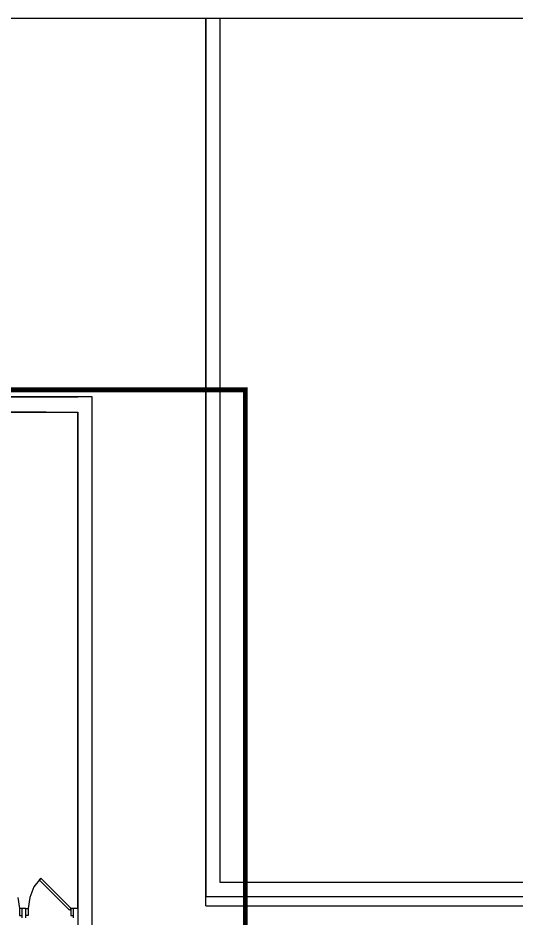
# Model space of a CAD drawing. Header units: inches. Extents: x 9349 to 17082, y 17684 to 25415.
# Drawn here: x 13880 to 14303, y 22518 to 23282 of the extents above; entities that cross this region are included whole.
import ezdxf

# ---------------------------------------------------------------- set-up
doc = ezdxf.new("R2010")
doc.units = ezdxf.units.IN
doc.header["$LTSCALE"] = 0.25
doc.header["$MEASUREMENT"] = 0
doc.layers.add('BACKGROUND', color=8, linetype='Continuous')

msp = doc.modelspace()

# ---------------------------------------------------------------- linework, layer by layer
at = {"lineweight": 0, "const_width": 4}
msp.add_lwpolyline([(13382.71, 22966.64), (14072.91, 22966.64), (14072.91, 22377.38)], dxfattribs=at)
at = {"layer": 'BACKGROUND', "ltscale": 2.668435}
msp.add_lwpolyline([(13570.91, 23282.17), (16430.97, 23282.17)], dxfattribs=at)
at = {"layer": 'BACKGROUND'}
for points in [[(13600.13, 22960.72), (13600.13, 23282.17), (13613.32, 23282.17), (13613.32, 22960.72), (13613.32, 23282.17), (13903.55, 23282.17)], [(14039.19, 22528.73), (14039.19, 23282.17), (14039.19, 22536.77)], [(14051.43, 22548.67), (14051.43, 23282.17)], [(13942.78, 22947.55), (13942.78, 22960.74), (12009.39, 22960.74), (11997.49, 22960.74), (12009.39, 22960.74)], [(13600.14, 22960.74), (13613.32, 22960.74), (13930.57, 22960.74)], [(13903.58, 22947.58), (13565.14, 22947.58)], [(13930.58, 22526.5), (13930.58, 22947.58)], [(13942.79, 22259.4), (13942.79, 22947.58)], [(13899.1, 22552.23), (13893.31, 22544.85)], [(13923.51, 22525.19), (13897.78, 22550.92)], [(13897.81, 22550.93), (13899.1, 22552.23), (13924.81, 22526.52)], [(13893.31, 22544.84), (13889.78, 22535.85)], [(13879.8, 22535.83), (13881.09, 22526.5)], [(13889.77, 22535.83), (13888.48, 22526.5)], [(14039.2, 22536.77), (14051.43, 22536.77)], [(14051.43, 22536.78), (15727.38, 22536.78), (15727.38, 22205.1), (15727.38, 22203.15), (15718.06, 22201.89)], [(13883, 22526.5), (13881.07, 22526.5), (13881.07, 22520.7)], [(13886.54, 22518.48), (13886.54, 22526.5), (13883, 22526.5), (13883, 22518.48)], [(13886.54, 22526.5), (13888.47, 22526.5), (13888.47, 22520.7)], [(13924.78, 22526.5), (13923.52, 22525.21)], [(13926.71, 22526.5), (13924.78, 22526.5), (13924.78, 22520.7)], [(13930.58, 22526.5), (13926.71, 22526.5), (13926.71, 22518.48)], [(14039.21, 22528.75), (15723.51, 22528.75), (15723.51, 22077.47), (14306.63, 22077.47)], [(13881.07, 22520.69), (13882.97, 22520.69)], [(13888.44, 22520.69), (13886.51, 22520.69)], [(13924.77, 22520.69), (13926.7, 22520.69)]]:
    msp.add_lwpolyline(points, dxfattribs=at)
at = {"layer": 'BACKGROUND', "ltscale": 6.518304}
msp.add_lwpolyline([(12016.15, 22947.58), (13930.58, 22947.58), (13930.57, 22259.39)], dxfattribs=at)
at = {"layer": 'BACKGROUND', "ltscale": 2.183383}
msp.add_lwpolyline([(13930.58, 22947.58), (13930.57, 22076.5)], dxfattribs=at)
at = {"layer": 'BACKGROUND', "ltscale": 2.583266}
msp.add_lwpolyline([(15727.38, 22548.68), (14051.44, 22548.68)], dxfattribs=at)

doc.saveas('drawing.dxf')
